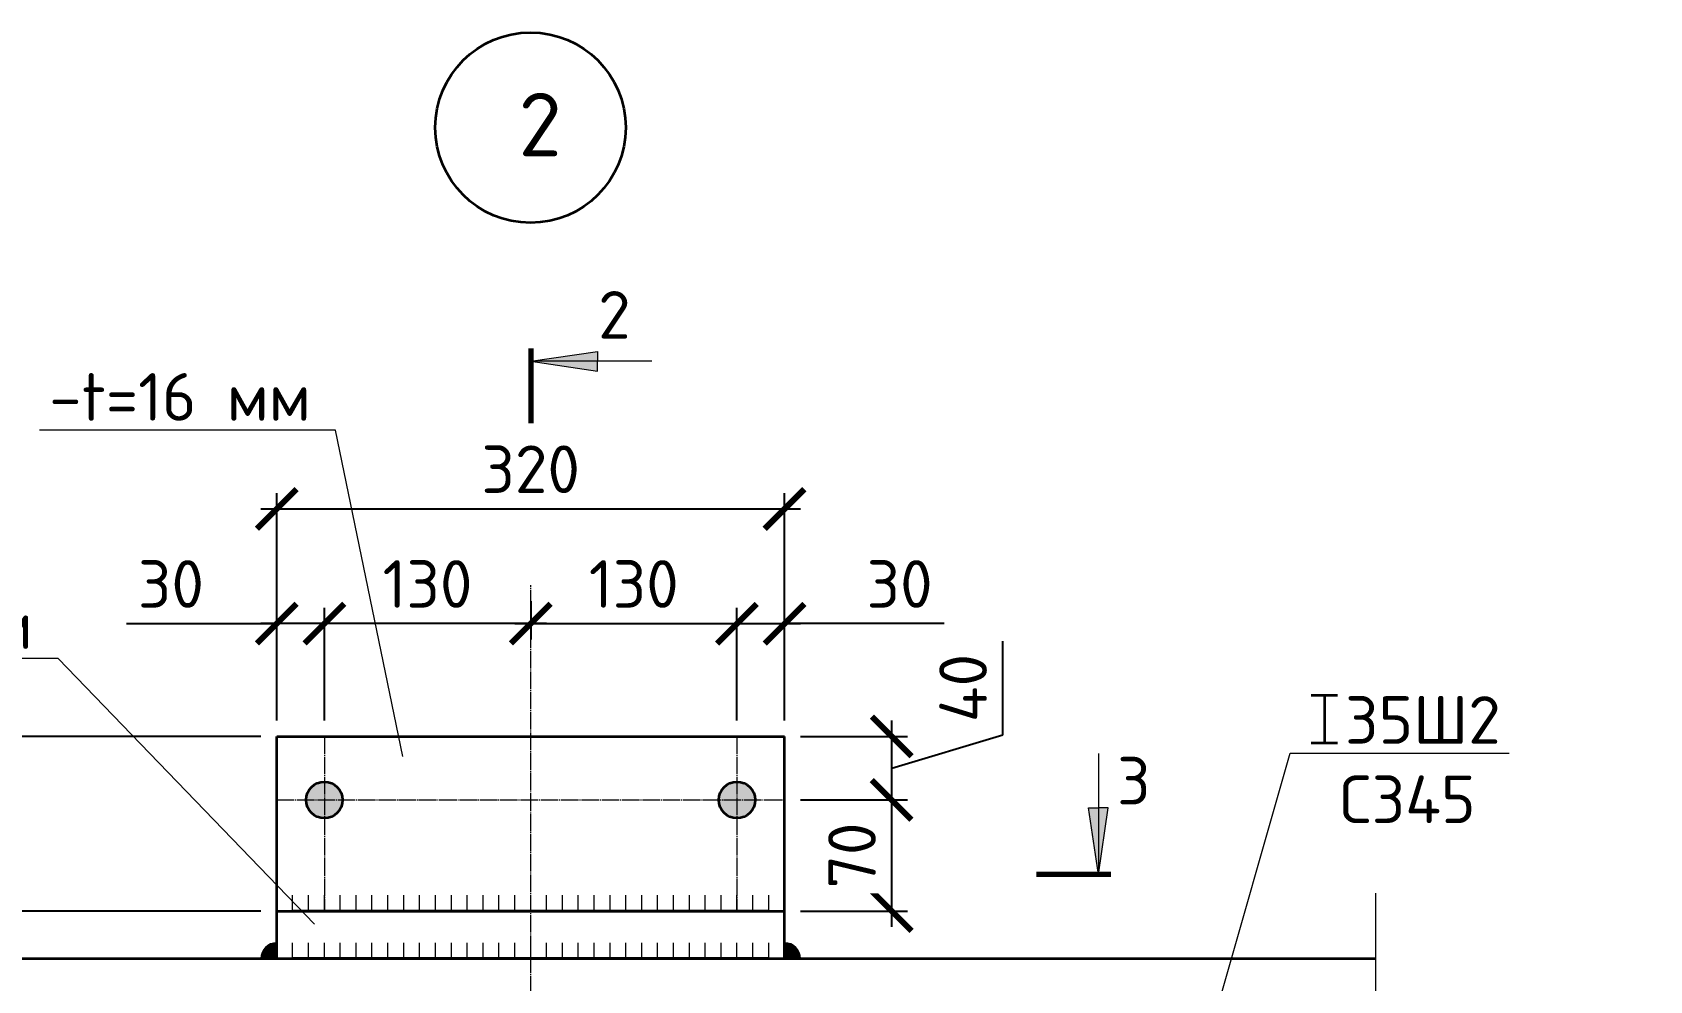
# Model space of a CAD drawing. Header units: millimetres. Extents: x -25910 to 49740, y -35080 to 0.
# Drawn here: x 18230 to 19250, y -11945 to -11347 of the extents above; entities that cross this region are included whole.
import ezdxf
from ezdxf import colors
from ezdxf.entities.mleader import LeaderData, LeaderLine
from ezdxf.math import Vec2, Vec3

# ---------------------------------------------------------------- set-up
doc = ezdxf.new("R2010")
doc.units = ezdxf.units.MM
doc.linetypes.add('JIS_08_11', pattern=[12.8, 11, -0.6, 0.6, -0.6])
for name, color, linetype, lineweight in [('НАДПИСИ', 11, 'Continuous', 13), ('ОСЕВАЯ', 50, 'JIS_08_11', 13), ('ОСНОВНАЯ', 213, 'Continuous', 35)]:
    doc.layers.add(name, color=color, linetype=linetype, lineweight=lineweight)
doc.styles.add('_ОСК', font='isocpeur.ttf', dxfattribs={"height": 3})
doc.styles.add('ОСК', font='isocpeur.ttf')
doc.dimstyles.new('_ОСК', dxfattribs={"dimscale": 25, "dimtxt": 3, "dimasz": 2.5, "dimexe": 1, "dimexo": 1, "dimgap": 1, "dimtad": 3, "dimdec": 0, "dimzin": 1, "dimdsep": 46, "dimtxsty": '_ОСК', "dimblk": 'ARCHTICK', "dimcen": 2, "dimdle": 1, "dimclrt": 256, "dimadec": 0, "dimazin": 0, "dimtfac": 1, "dimtdec": 0, "dimtmove": 1, "dimatfit": 3, "dimfxl": 1, "dimtvp": 2.25, "dimtfill": 1, "dimtolj": 1, "dimtzin": 1, "dimarcsym": 0})

# ---------------------------------------------------------------- blocks, each defined once
blk = doc.blocks.new('_ArchTick')
at = {"color": 0, "linetype": 'ByBlock', "const_width": 0.15}
blk.add_lwpolyline([(-0.5, -0.5), (0.5, 0.5)], dxfattribs=at)
blk = doc.blocks.new('*D488')
at = {"layer": 'Defpoints', "color": 0, "transparency": 16777216}
for p in [(17910.9, -11900.7), (18384.4, -11900.7), (17999.1, -11930.7)]:
    blk.add_point(p, dxfattribs=at)
at = {"layer": 'НАДПИСИ', "color": 0, "lineweight": -2, "transparency": 16777216}
for p, q in [((17839.8, -11899.5), (17839.8, -11843.5)), ((17910.9, -11940.7), (17910.9, -11890.7)), ((17910.9, -11915.7), (17839.8, -11899.5)), ((18374.4, -11900.7), (17900.9, -11900.7)), ((17989.1, -11930.7), (17900.9, -11930.7))]:
    blk.add_line(p, q, dxfattribs=at)
at = {"layer": 'НАДПИСИ', "color": 0, "lineweight": -2, "transparency": 16777216, "xscale": 25, "yscale": 25, "zscale": 25}
for p, rotation in [((17910.9, -11900.7), 90), ((17910.9, -11930.7), 270)]:
    blk.add_blockref('_ArchTick', p, dxfattribs=dict(at, rotation=rotation))
at = {"layer": 'НАДПИСИ', "transparency": 16777216, "insert": (17814.8, -11871.5), "char_height": 30, "attachment_point": 5, "rotation": 90, "style": '_ОСК', "bg_fill": 3, "box_fill_scale": 1.1, "bg_fill_color": 256, "bg_fill_true_color": 13158600, "bg_fill_transparency": 0}
blk.add_mtext('\\A1;30', dxfattribs=at)
blk = doc.blocks.new('*D489')
at = {"layer": 'Defpoints', "color": 0, "transparency": 16777216}
for p in [(17910.9, -11790.7), (18384.4, -11790.7), (17999.1, -11900.7)]:
    blk.add_point(p, dxfattribs=at)
at = {"layer": 'НАДПИСИ', "color": 0, "lineweight": -2, "transparency": 16777216}
for p, q in [((17910.9, -11910.7), (17910.9, -11780.7)), ((18374.4, -11790.7), (17900.9, -11790.7)), ((17989.1, -11900.7), (17900.9, -11900.7))]:
    blk.add_line(p, q, dxfattribs=at)
at = {"layer": 'НАДПИСИ', "color": 0, "lineweight": -2, "transparency": 16777216, "xscale": 25, "yscale": 25, "zscale": 25}
for p, rotation in [((17910.9, -11790.7), 90), ((17910.9, -11900.7), 270)]:
    blk.add_blockref('_ArchTick', p, dxfattribs=dict(at, rotation=rotation))
at = {"layer": 'НАДПИСИ', "transparency": 16777216, "insert": (17885.9, -11845.7), "char_height": 30, "attachment_point": 5, "rotation": 90, "style": '_ОСК', "bg_fill": 3, "box_fill_scale": 1.1, "bg_fill_color": 256, "bg_fill_true_color": 13158600, "bg_fill_transparency": 0}
blk.add_mtext('\\A1;110', dxfattribs=at)
blk = doc.blocks.new('*D490')
at = {"layer": 'Defpoints', "color": 0, "transparency": 16777216}
for p in [(18704.4, -11790.7), (18771.9, -11790.7), (18704.4, -11830.7)]:
    blk.add_point(p, dxfattribs=at)
at = {"layer": 'НАДПИСИ', "color": 0, "lineweight": -2, "transparency": 16777216}
for p, q in [((18841.9, -11789.7), (18841.9, -11730.7)), ((18771.9, -11840.7), (18771.9, -11780.7)), ((18714.4, -11790.7), (18781.9, -11790.7)), ((18771.9, -11810.7), (18841.9, -11789.7)), ((18714.4, -11830.7), (18781.9, -11830.7))]:
    blk.add_line(p, q, dxfattribs=at)
at = {"layer": 'НАДПИСИ', "color": 0, "lineweight": -2, "transparency": 16777216, "xscale": 25, "yscale": 25, "zscale": 25}
for p, rotation in [((18771.9, -11790.7), 90), ((18771.9, -11830.7), 270)]:
    blk.add_blockref('_ArchTick', p, dxfattribs=dict(at, rotation=rotation))
at = {"layer": 'НАДПИСИ', "transparency": 16777216, "insert": (18816.9, -11760.2), "char_height": 30, "attachment_point": 5, "rotation": 90, "style": '_ОСК', "bg_fill": 3, "box_fill_scale": 1.1, "bg_fill_color": 256, "bg_fill_true_color": 13158600, "bg_fill_transparency": 0}
blk.add_mtext('\\A1;40', dxfattribs=at)
blk = doc.blocks.new('*D491')
at = {"layer": 'Defpoints', "color": 0, "transparency": 16777216}
for p in [(18704.4, -11830.7), (18771.9, -11830.7), (18704.4, -11900.7)]:
    blk.add_point(p, dxfattribs=at)
at = {"layer": 'НАДПИСИ', "color": 0, "lineweight": -2, "transparency": 16777216}
for p, q in [((18771.9, -11910.7), (18771.9, -11820.7)), ((18714.4, -11830.7), (18781.9, -11830.7)), ((18714.4, -11900.7), (18781.9, -11900.7))]:
    blk.add_line(p, q, dxfattribs=at)
at = {"layer": 'НАДПИСИ', "color": 0, "lineweight": -2, "transparency": 16777216, "xscale": 25, "yscale": 25, "zscale": 25}
for p, rotation in [((18771.9, -11830.7), 90), ((18771.9, -11900.7), 270)]:
    blk.add_blockref('_ArchTick', p, dxfattribs=dict(at, rotation=rotation))
at = {"layer": 'НАДПИСИ', "transparency": 16777216, "insert": (18746.9, -11865.7), "char_height": 30, "attachment_point": 5, "rotation": 90, "style": '_ОСК', "bg_fill": 3, "box_fill_scale": 1.1, "bg_fill_color": 256, "bg_fill_true_color": 13158600, "bg_fill_transparency": 0}
blk.add_mtext('\\A1;70', dxfattribs=at)
blk = doc.blocks.new('*D492')
at = {"layer": 'Defpoints', "color": 0, "transparency": 16777216}
for p in [(18544.4, -11695.4), (18414.4, -11719.6), (18414.4, -11790.7)]:
    blk.add_point(p, dxfattribs=at)
at = {"layer": 'НАДПИСИ', "color": 0, "lineweight": -2, "transparency": 16777216}
for p, q in [((18414.4, -11780.7), (18414.4, -11709.6)), ((18544.4, -11705.4), (18544.4, -11729.6)), ((18554.4, -11719.6), (18404.4, -11719.6))]:
    blk.add_line(p, q, dxfattribs=at)
at = {"layer": 'НАДПИСИ', "color": 0, "lineweight": -2, "transparency": 16777216, "xscale": 25, "yscale": 25, "zscale": 25, "rotation": 180}
blk.add_blockref('_ArchTick', (18414.4, -11719.6), dxfattribs=at)
at = {"layer": 'НАДПИСИ', "color": 0, "lineweight": -2, "transparency": 16777216, "xscale": 25, "yscale": 25, "zscale": 25}
blk.add_blockref('_ArchTick', (18544.4, -11719.6), dxfattribs=at)
at = {"layer": 'НАДПИСИ', "transparency": 16777216, "insert": (18479.4, -11694.6), "char_height": 30, "attachment_point": 5, "style": '_ОСК', "bg_fill": 3, "box_fill_scale": 1.1, "bg_fill_color": 256, "bg_fill_true_color": 13158600, "bg_fill_transparency": 0}
blk.add_mtext('\\A1;130', dxfattribs=at)
blk = doc.blocks.new('*D493')
at = {"layer": 'Defpoints', "color": 0, "transparency": 16777216}
for p in [(18384.4, -11719.6), (18384.4, -11790.7), (18414.4, -11790.7)]:
    blk.add_point(p, dxfattribs=at)
at = {"layer": 'НАДПИСИ', "color": 0, "lineweight": -2, "transparency": 16777216}
for p, q in [((18384.4, -11780.7), (18384.4, -11709.6)), ((18414.4, -11780.7), (18414.4, -11709.6)), ((18289.7, -11719.6), (18384.4, -11719.6)), ((18424.4, -11719.6), (18374.4, -11719.6))]:
    blk.add_line(p, q, dxfattribs=at)
at = {"layer": 'НАДПИСИ', "color": 0, "lineweight": -2, "transparency": 16777216, "xscale": 25, "yscale": 25, "zscale": 25, "rotation": 180}
blk.add_blockref('_ArchTick', (18384.4, -11719.6), dxfattribs=at)
at = {"layer": 'НАДПИСИ', "color": 0, "lineweight": -2, "transparency": 16777216, "xscale": 25, "yscale": 25, "zscale": 25}
blk.add_blockref('_ArchTick', (18414.4, -11719.6), dxfattribs=at)
at = {"layer": 'НАДПИСИ', "transparency": 16777216, "insert": (18317.7, -11694.6), "char_height": 30, "attachment_point": 5, "style": '_ОСК', "bg_fill": 3, "box_fill_scale": 1.1, "bg_fill_color": 256, "bg_fill_true_color": 13158600, "bg_fill_transparency": 0}
blk.add_mtext('\\A1;30', dxfattribs=at)
blk = doc.blocks.new('*D494')
at = {"layer": 'Defpoints', "color": 0, "transparency": 16777216}
for p in [(18544.4, -11695.4), (18674.4, -11719.6), (18674.4, -11790.7)]:
    blk.add_point(p, dxfattribs=at)
at = {"layer": 'НАДПИСИ', "color": 0, "lineweight": -2, "transparency": 16777216}
for p, q in [((18544.4, -11705.4), (18544.4, -11729.6)), ((18674.4, -11780.7), (18674.4, -11709.6)), ((18534.4, -11719.6), (18684.4, -11719.6))]:
    blk.add_line(p, q, dxfattribs=at)
at = {"layer": 'НАДПИСИ', "color": 0, "lineweight": -2, "transparency": 16777216, "xscale": 25, "yscale": 25, "zscale": 25, "rotation": 180}
blk.add_blockref('_ArchTick', (18544.4, -11719.6), dxfattribs=at)
at = {"layer": 'НАДПИСИ', "color": 0, "lineweight": -2, "transparency": 16777216, "xscale": 25, "yscale": 25, "zscale": 25}
blk.add_blockref('_ArchTick', (18674.4, -11719.6), dxfattribs=at)
at = {"layer": 'НАДПИСИ', "transparency": 16777216, "insert": (18609.4, -11694.6), "char_height": 30, "attachment_point": 5, "style": '_ОСК', "bg_fill": 3, "box_fill_scale": 1.1, "bg_fill_color": 256, "bg_fill_true_color": 13158600, "bg_fill_transparency": 0}
blk.add_mtext('\\A1;130', dxfattribs=at)
blk = doc.blocks.new('*D495')
at = {"layer": 'Defpoints', "color": 0, "transparency": 16777216}
for p in [(18704.4, -11719.6), (18674.4, -11790.7), (18704.4, -11790.7)]:
    blk.add_point(p, dxfattribs=at)
at = {"layer": 'НАДПИСИ', "color": 0, "lineweight": -2, "transparency": 16777216}
for p, q in [((18674.4, -11780.7), (18674.4, -11709.6)), ((18704.4, -11780.7), (18704.4, -11709.6)), ((18664.4, -11719.6), (18714.4, -11719.6)), ((18804.9, -11719.6), (18704.4, -11719.6))]:
    blk.add_line(p, q, dxfattribs=at)
at = {"layer": 'НАДПИСИ', "color": 0, "lineweight": -2, "transparency": 16777216, "xscale": 25, "yscale": 25, "zscale": 25, "rotation": 180}
blk.add_blockref('_ArchTick', (18674.4, -11719.6), dxfattribs=at)
at = {"layer": 'НАДПИСИ', "color": 0, "lineweight": -2, "transparency": 16777216, "xscale": 25, "yscale": 25, "zscale": 25}
blk.add_blockref('_ArchTick', (18704.4, -11719.6), dxfattribs=at)
at = {"layer": 'НАДПИСИ', "transparency": 16777216, "insert": (18776.9, -11694.6), "char_height": 30, "attachment_point": 5, "style": '_ОСК', "bg_fill": 3, "box_fill_scale": 1.1, "bg_fill_color": 256, "bg_fill_true_color": 13158600, "bg_fill_transparency": 0}
blk.add_mtext('\\A1;30', dxfattribs=at)
blk = doc.blocks.new('*D496')
at = {"layer": 'Defpoints', "color": 0, "transparency": 16777216}
for p in [(18704.4, -11647.3), (18384.4, -11790.7), (18704.4, -11790.7)]:
    blk.add_point(p, dxfattribs=at)
at = {"layer": 'НАДПИСИ', "color": 0, "lineweight": -2, "transparency": 16777216}
for p, q in [((18384.4, -11780.7), (18384.4, -11637.3)), ((18704.4, -11780.7), (18704.4, -11637.3)), ((18374.4, -11647.3), (18714.4, -11647.3))]:
    blk.add_line(p, q, dxfattribs=at)
at = {"layer": 'НАДПИСИ', "color": 0, "lineweight": -2, "transparency": 16777216, "xscale": 25, "yscale": 25, "zscale": 25, "rotation": 180}
blk.add_blockref('_ArchTick', (18384.4, -11647.3), dxfattribs=at)
at = {"layer": 'НАДПИСИ', "color": 0, "lineweight": -2, "transparency": 16777216, "xscale": 25, "yscale": 25, "zscale": 25}
blk.add_blockref('_ArchTick', (18704.4, -11647.3), dxfattribs=at)
at = {"layer": 'НАДПИСИ', "transparency": 16777216, "insert": (18544.4, -11622.3), "char_height": 30, "attachment_point": 5, "style": '_ОСК', "bg_fill": 3, "box_fill_scale": 1.1, "bg_fill_color": 256, "bg_fill_true_color": 13158600, "bg_fill_transparency": 0}
blk.add_mtext('\\A1;320', dxfattribs=at)
blk = doc.blocks.new('_None')
blk = doc.blocks.new('A$C6A7E4B16')
at = {"layer": 'ОСНОВНАЯ'}
for p, q in [((0, 30), (16.7, 30)), ((8.4, 30), (8.4, 0)), ((0, 0), (16.7, 0))]:
    blk.add_line(p, q, dxfattribs=at)

msp = doc.modelspace()

# ---------------------------------------------------------------- hatches: boundary and pattern name
at = {"layer": 'НАДПИСИ'}
h = msp.add_hatch(color=256, dxfattribs=at)
h.paths.add_polyline_path([(18544.4, -11554.2), (18586.6, -11554.2), (18586.6, -11548)])
h.paths.add_polyline_path([(18544.4, -11554.2), (18586.6, -11560.5), (18586.6, -11554.2)])
h = msp.add_hatch(color=256, dxfattribs=at)
h.paths.add_polyline_path([(18902.2, -11877.7), (18902.2, -11835.6), (18908.4, -11835.6)])
h.paths.add_polyline_path([(18902.2, -11877.7), (18896, -11835.6), (18902.2, -11835.6)])
h = msp.add_hatch(color=256, dxfattribs=at)
h.dxf.hatch_style = 1
h.paths.add_polyline_path([(18704.4, -11920.7, -0.414214), (18714.4, -11930.7), (18704.4, -11930.7)])
at = {"layer": 'ОСНОВНАЯ'}
h = msp.add_hatch(color=256, dxfattribs=at)
h.dxf.hatch_style = 1
edge = h.paths.add_edge_path()
edge.add_arc((18414.4, -11830.7), 11.5, 450, 540, ccw=False)
edge.add_line((18414.4, -11819.2), (18414.4, -11830.7))
edge.add_line((18414.4, -11830.7), (18402.9, -11830.7))
edge = h.paths.add_edge_path()
edge.add_arc((18414.4, -11830.7), 11.5, 180, 270, ccw=False)
edge.add_line((18402.9, -11830.7), (18414.4, -11830.7))
edge.add_line((18414.4, -11830.7), (18414.4, -11842.2))
edge = h.paths.add_edge_path()
edge.add_arc((18414.4, -11830.7), 11.5, 270, 360, ccw=False)
edge.add_line((18414.4, -11842.2), (18414.4, -11830.7))
edge.add_line((18414.4, -11830.7), (18425.9, -11830.7))
edge = h.paths.add_edge_path()
edge.add_arc((18414.4, -11830.7), 11.5, 360, 450, ccw=False)
edge.add_line((18425.9, -11830.7), (18414.4, -11830.7))
edge.add_line((18414.4, -11830.7), (18414.4, -11819.2))
h = msp.add_hatch(color=256, dxfattribs=at)
h.dxf.hatch_style = 1
edge = h.paths.add_edge_path()
edge.add_arc((18674.4, -11830.7), 11.5, 450, 540, ccw=False)
edge.add_line((18674.4, -11819.2), (18674.4, -11830.7))
edge.add_line((18674.4, -11830.7), (18662.9, -11830.7))
edge = h.paths.add_edge_path()
edge.add_arc((18674.4, -11830.7), 11.5, 180, 270, ccw=False)
edge.add_line((18662.9, -11830.7), (18674.4, -11830.7))
edge.add_line((18674.4, -11830.7), (18674.4, -11842.2))
edge = h.paths.add_edge_path()
edge.add_arc((18674.4, -11830.7), 11.5, 270, 360, ccw=False)
edge.add_line((18674.4, -11842.2), (18674.4, -11830.7))
edge.add_line((18674.4, -11830.7), (18685.9, -11830.7))
edge = h.paths.add_edge_path()
edge.add_arc((18674.4, -11830.7), 11.5, 360, 450, ccw=False)
edge.add_line((18685.9, -11830.7), (18674.4, -11830.7))
edge.add_line((18674.4, -11830.7), (18674.4, -11819.2))

# ---------------------------------------------------------------- linework, layer by layer
at = {"color": 7, "lineweight": 70}
for p, q in [((18544.4, -11546.3), (18544.4, -11593.3)), ((18910.1, -11877.7), (18863.1, -11877.7))]:
    msp.add_line(p, q, dxfattribs=at)
at = {"layer": 'НАДПИСИ'}
for p, q in [((18544.4, -11554.2), (18586.6, -11548)), ((18620.7, -11554.2), (18544.4, -11554.2)), ((18544.4, -11554.2), (18586.6, -11560.5)), ((18586.6, -11548), (18586.6, -11554.2)), ((18586.6, -11560.5), (18586.6, -11554.2)), ((18902.2, -11801.5), (18902.2, -11877.7)), ((18902.2, -11877.7), (18896, -11835.6)), ((18896, -11835.6), (18902.2, -11835.6)), ((18902.2, -11877.7), (18908.4, -11835.6)), ((18908.4, -11835.6), (18902.2, -11835.6)), ((18394.4, -11900.7), (18394.4, -11890.7)), ((18404.4, -11900.7), (18404.4, -11890.7)), ((18414.4, -11900.7), (18414.4, -11890.7)), ((18424.4, -11900.7), (18424.4, -11890.7)), ((18434.4, -11900.7), (18434.4, -11890.7)), ((18444.4, -11900.7), (18444.4, -11890.7)), ((18454.4, -11900.7), (18454.4, -11890.7)), ((18464.4, -11900.7), (18464.4, -11890.7)), ((18474.4, -11900.7), (18474.4, -11890.7)), ((18484.4, -11900.7), (18484.4, -11890.7)), ((18494.4, -11900.7), (18494.4, -11890.7)), ((18504.4, -11900.7), (18504.4, -11890.7)), ((18514.4, -11900.7), (18514.4, -11890.7)), ((18524.4, -11900.7), (18524.4, -11890.7)), ((18534.4, -11900.7), (18534.4, -11890.7)), ((18544.4, -11900.7), (18544.4, -11890.7)), ((18554.4, -11900.7), (18554.4, -11890.7)), ((18564.4, -11900.7), (18564.4, -11890.7)), ((18574.4, -11900.7), (18574.4, -11890.7)), ((18584.4, -11900.7), (18584.4, -11890.7)), ((18594.4, -11900.7), (18594.4, -11890.7)), ((18604.4, -11900.7), (18604.4, -11890.7)), ((18614.4, -11900.7), (18614.4, -11890.7)), ((18624.4, -11900.7), (18624.4, -11890.7)), ((18634.4, -11900.7), (18634.4, -11890.7)), ((18644.4, -11900.7), (18644.4, -11890.7)), ((18654.4, -11900.7), (18654.4, -11890.7)), ((18664.4, -11900.7), (18664.4, -11890.7)), ((18674.4, -11900.7), (18674.4, -11890.7)), ((18684.4, -11900.7), (18684.4, -11890.7)), ((18694.4, -11900.7), (18694.4, -11890.7)), ((19077, -12074.4), (19077, -11889.4)), ((18394.4, -11930.7), (18394.4, -11920.7)), ((18404.4, -11930.7), (18404.4, -11920.7)), ((18414.4, -11930.7), (18414.4, -11920.7)), ((18424.4, -11930.7), (18424.4, -11920.7)), ((18434.4, -11930.7), (18434.4, -11920.7)), ((18444.4, -11930.7), (18444.4, -11920.7)), ((18454.4, -11930.7), (18454.4, -11920.7)), ((18464.4, -11930.7), (18464.4, -11920.7)), ((18474.4, -11930.7), (18474.4, -11920.7)), ((18484.4, -11930.7), (18484.4, -11920.7)), ((18494.4, -11930.7), (18494.4, -11920.7)), ((18504.4, -11930.7), (18504.4, -11920.7)), ((18514.4, -11930.7), (18514.4, -11920.7)), ((18524.4, -11930.7), (18524.4, -11920.7)), ((18534.4, -11930.7), (18534.4, -11920.7)), ((18544.4, -11930.7), (18544.4, -11920.7)), ((18554.4, -11930.7), (18554.4, -11920.7)), ((18564.4, -11930.7), (18564.4, -11920.7)), ((18574.4, -11930.7), (18574.4, -11920.7)), ((18584.4, -11930.7), (18584.4, -11920.7)), ((18594.4, -11930.7), (18594.4, -11920.7)), ((18604.4, -11930.7), (18604.4, -11920.7)), ((18614.4, -11930.7), (18614.4, -11920.7)), ((18624.4, -11930.7), (18624.4, -11920.7)), ((18634.4, -11930.7), (18634.4, -11920.7)), ((18644.4, -11930.7), (18644.4, -11920.7)), ((18654.4, -11930.7), (18654.4, -11920.7)), ((18664.4, -11930.7), (18664.4, -11920.7)), ((18674.4, -11930.7), (18674.4, -11920.7)), ((18684.4, -11930.7), (18684.4, -11920.7)), ((18694.4, -11930.7), (18694.4, -11920.7))]:
    msp.add_line(p, q, dxfattribs=at)
msp.add_arc((18704.4, -11930.7), 10, 0, 90, dxfattribs=at)
at = {"layer": 'ОСЕВАЯ', "linetype": 'JIS_08_11'}
for p, q in [((18544.4, -12323.9), (18544.4, -11695.4)), ((18414.4, -11790.7), (18414.4, -11900.7)), ((18674.4, -11790.7), (18674.4, -11900.7)), ((18384.4, -11830.7), (18704.4, -11830.7))]:
    msp.add_line(p, q, dxfattribs=at)
at = {"layer": 'ОСНОВНАЯ'}
for p, q in [((18384.4, -11930.7), (18384.4, -11790.7)), ((18384.4, -11790.7), (18704.4, -11790.7)), ((18704.4, -11930.7), (18704.4, -11790.7)), ((18384.4, -11900.7), (18704.4, -11900.7)), ((18384.4, -11930.7), (18384.4, -11900.7)), ((18694.4, -11900.7), (18394.4, -11900.7)), ((17999.1, -11930.7), (19077, -11930.7)), ((18694.4, -11930.7), (18394.4, -11930.7))]:
    msp.add_line(p, q, dxfattribs=at)
for centre, radius in [((18544.3, -11407), 60), ((18414.4, -11830.7), 11.5), ((18674.4, -11830.7), 11.5)]:
    msp.add_circle(centre, radius, dxfattribs=at)

# ---------------------------------------------------------------- block references
msp.add_blockref('A$C6A7E4B16', (19036.2, -11794.7))

# ---------------------------------------------------------------- texts
at = {"layer": 'НАДПИСИ', "style": 'ОСК'}
for s, insert, char_height, width, attachment_point in [('2', (18536.7, -11385.1), 40, 41.225, 1), ('2', (18607.4, -11540), 30, 74.751, 9), ('3', (18913.9, -11833.6), 30, 74.751, 7)]:
    msp.add_mtext(s, dxfattribs=dict(at, insert=insert, char_height=char_height, width=width, attachment_point=attachment_point))

# ---------------------------------------------------------------- leaders
at = {"layer": 'НАДПИСИ'}
ml = msp.add_multileader_mtext('Standard', dxfattribs=at)
ml.set_content(' 35Ш2\\PС345', color=256, style='ОСК')
ml.set_leader_properties(color=256, linetype='ByLayer', lineweight=-1)
ml.set_arrow_properties(name='NONE')
ml.build(insert=Vec2(0, 0))
ml.multileader.update_dxf_attribs({"has_dogleg": 0, "text_left_attachment_type": 6, "text_right_attachment_type": 6, "dogleg_length": 0, "arrow_head_size": 15, "scale": 10})
ctx = ml.context
ctx.base_point, ctx.scale, ctx.char_height, ctx.arrow_head_size, ctx.landing_gap_size, ctx.plane_origin = Vec3(19023.1, -11801.3), 10, 30, 15, 20, Vec3(19034.5, -12743.6)
ctx.left_attachment, ctx.right_attachment, ctx.text_align_type = 6, 6, 1
notes = []
notes.append((ctx, [(1, (1, 1, 0), (19023.1, -11801.3), (1, 0), 0, [(3, [(18972.8, -11977)], 0, [])])]))
ctx.mtext.insert, ctx.mtext.alignment, ctx.mtext.flow_direction = Vec3(19097.1, -11765.3), 2, 5
for ctx, leaders in notes:
    for number, flags, end, landing, length, lines in leaders:
        leader = LeaderData()
        leader.index, (leader.has_last_leader_line, leader.has_dogleg_vector, leader.attachment_direction) = number, flags
        leader.last_leader_point, leader.dogleg_vector, leader.dogleg_length = Vec3(end), Vec3(landing), length
        for number, points, colour, breaks in lines:
            line = LeaderLine()
            line.index, line.vertices, line.color, line.breaks = number, Vec3.list(points), colors.encode_raw_color(colour), breaks
            leader.lines.append(line)
        ctx.leaders.append(leader)

# ---------------------------------------------------------------- next in the draw order: dimensions: what is measured, and where the dimension line sits
for base, p1, p2, angle, picture, middle in [((18414.4, -11719.6), (18544.4, -11695.4), (18414.4, -11790.7), 180, '*D492', (18479.4, -11694.6)), ((18771.9, -11790.7), (18704.4, -11830.7), (18704.4, -11790.7), 90, '*D490', (18816.9, -11779.7))]:
    dim = msp.add_linear_dim(base=base, p1=p1, p2=p2, angle=angle, dimstyle='_ОСК', dxfattribs=at)
    dim.commit()
    dim.dimension.update_dxf_attribs({"geometry": picture, "text_midpoint": middle})
dim = msp.add_linear_dim(base=(17910.9, -11900.7), p1=(17999.1, -11930.7), p2=(18384.4, -11900.7), angle=90, dimstyle='_ОСК', dxfattribs=at)
dim.commit()
dim.dimension.update_dxf_attribs({"geometry": '*D488', "text_midpoint": (17839.8, -11889.5), "dimtype": 160})

# ---------------------------------------------------------------- next in the draw order: hatches: boundary and pattern name
h = msp.add_hatch(color=256, dxfattribs=at)
h.dxf.hatch_style = 1
h.paths.add_polyline_path([(18384.4, -11920.7, 0.414214), (18374.4, -11930.7), (18384.4, -11930.7)])

# ---------------------------------------------------------------- next in the draw order: linework, layer by layer
msp.add_arc((18384.4, -11930.7), 10, 90, 180, dxfattribs=at)

# ---------------------------------------------------------------- next in the draw order: dimensions: what is measured, and where the dimension line sits
dim = msp.add_linear_dim(base=(18674.4, -11719.6), p1=(18544.4, -11695.4), p2=(18674.4, -11790.7), dimstyle='_ОСК', dxfattribs=at)
dim.commit()
dim.dimension.update_dxf_attribs({"geometry": '*D494', "text_midpoint": (18609.4, -11694.6)})
for base, p1, p2, picture, middle in [((17910.9, -11790.7), (17999.1, -11900.7), (18384.4, -11790.7), '*D489', (17885.9, -11845.7)), ((18771.9, -11830.7), (18704.4, -11900.7), (18704.4, -11830.7), '*D491', (18746.9, -11865.7))]:
    dim = msp.add_linear_dim(base=base, p1=p1, p2=p2, angle=90, dimstyle='_ОСК', dxfattribs=at)
    dim.commit()
    dim.dimension.update_dxf_attribs({"geometry": picture, "text_midpoint": middle})

# ---------------------------------------------------------------- next in the draw order: dimensions: what is measured, and where the dimension line sits
dim = msp.add_linear_dim(base=(18384.4, -11719.6), p1=(18414.4, -11790.7), p2=(18384.4, -11790.7), angle=180, dimstyle='_ОСК', dxfattribs=at)
dim.commit()
dim.dimension.update_dxf_attribs({"geometry": '*D493', "text_midpoint": (18317.7, -11733.9), "dimtype": 160})
dim = msp.add_linear_dim(base=(18704.4, -11719.6), p1=(18674.4, -11790.7), p2=(18704.4, -11790.7), dimstyle='_ОСК', dxfattribs=at)
dim.commit()
dim.dimension.update_dxf_attribs({"geometry": '*D495', "text_midpoint": (18776.9, -11722.1), "dimtype": 160})

# ---------------------------------------------------------------- next in the draw order: dimensions: what is measured, and where the dimension line sits
dim = msp.add_linear_dim(base=(18704.4, -11647.3), p1=(18384.4, -11790.7), p2=(18704.4, -11790.7), dimstyle='_ОСК', dxfattribs=at)
dim.commit()
dim.dimension.update_dxf_attribs({"geometry": '*D496', "text_midpoint": (18544.4, -11622.3)})

# ---------------------------------------------------------------- next in the draw order: leaders
ml = msp.add_multileader_mtext('Standard', dxfattribs=at)
ml.set_content('{\\H0.6x;1*\\P\\pxqc;зеркально}', color=256, style='ОСК')
ml.set_leader_properties(color=256, linetype='ByLayer', lineweight=-1)
ml.set_arrow_properties(name='NONE')
ml.build(insert=Vec2(0, 0))
ml.multileader.update_dxf_attribs({"has_dogleg": 0, "text_left_attachment_type": 6, "text_right_attachment_type": 6, "dogleg_length": 0, "arrow_head_size": 75, "scale": 50})
ctx = ml.context
ctx.base_point, ctx.scale, ctx.char_height, ctx.arrow_head_size, ctx.landing_gap_size, ctx.plane_origin = Vec3(8971.5, -11660.6), 50, 250, 75, 100, Vec3(13623.3, -13078.6)
ctx.left_attachment, ctx.right_attachment, ctx.text_align_type = 6, 6, 1
notes = []
notes.append((ctx, [(1, (1, 1, 0), (8971.5, -11660.6), (1, 0), 0, [(2, [(8704.5, -12181)], 0, [])])]))
ctx.mtext.insert, ctx.mtext.width, ctx.mtext.defined_height, ctx.mtext.alignment, ctx.mtext.flow_direction = Vec3(9532.8, -11365.6), 1412.849, 273.1, 2, 5
ml = msp.add_multileader_mtext('Standard', dxfattribs=at)
ml.set_content(' {\\H0.6x;2}', color=256, style='ОСК')
ml.set_leader_properties(color=256, linetype='ByLayer', lineweight=-1)
ml.set_arrow_properties(name='NONE')
ml.build(insert=Vec2(0, 0))
ml.multileader.update_dxf_attribs({"has_dogleg": 0, "text_left_attachment_type": 6, "text_right_attachment_type": 6, "dogleg_length": 0, "arrow_head_size": 75, "scale": 50})
ctx = ml.context
ctx.base_point, ctx.scale, ctx.char_height, ctx.arrow_head_size, ctx.landing_gap_size, ctx.plane_origin = Vec3(4223.8, -11691.1), 50, 250, 75, 100, Vec3(-152.5, -12892)
ctx.left_attachment, ctx.right_attachment, ctx.text_align_type = 6, 6, 1
notes.append((ctx, [(0, (1, 1, 0), (4663.8, -11691.1), (-1, 0), 0, [(2, [(4816.8, -12026.6)], 0, [])])]))
ctx.mtext.insert, ctx.mtext.width, ctx.mtext.defined_height, ctx.mtext.alignment, ctx.mtext.flow_direction = Vec3(4443.8, -11411.1), 814.469, 273.1, 2, 5
ml = msp.add_multileader_mtext('Standard', dxfattribs=at)
ml.set_content('-t=16 мм', color=256, style='ОСК')
ml.set_leader_properties(color=256, linetype='ByLayer', lineweight=-1)
ml.set_arrow_properties(name='NONE')
ml.build(insert=Vec2(0, 0))
ml.multileader.update_dxf_attribs({"has_dogleg": 0, "text_left_attachment_type": 6, "text_right_attachment_type": 6, "dogleg_length": 0, "arrow_head_size": 15, "scale": 10})
ctx = ml.context
ctx.base_point, ctx.scale, ctx.char_height, ctx.arrow_head_size, ctx.landing_gap_size, ctx.plane_origin = Vec3(18225.4, -11597.7), 10, 30, 15, 20, Vec3(18137.8, -12578.1)
ctx.left_attachment, ctx.right_attachment, ctx.text_align_type = 6, 6, 1
notes.append((ctx, [(0, (1, 1, 0), (18421.4, -11597.7), (-1, 0), 0, [(3, [(18463.9, -11803.3)], 0, [])])]))
ctx.mtext.insert, ctx.mtext.alignment, ctx.mtext.flow_direction = Vec3(18323.4, -11561.7), 2, 5
ml = msp.add_multileader_mtext('Standard', dxfattribs=at)
ml.set_content('-t=30 мм', color=256, style='ОСК')
ml.set_leader_properties(color=256, linetype='ByLayer', lineweight=-1)
ml.set_arrow_properties(name='NONE')
ml.build(insert=Vec2(0, 0))
ml.multileader.update_dxf_attribs({"has_dogleg": 0, "text_left_attachment_type": 6, "text_right_attachment_type": 6, "dogleg_length": 0, "arrow_head_size": 15, "scale": 10})
ctx = ml.context
ctx.base_point, ctx.scale, ctx.char_height, ctx.arrow_head_size, ctx.landing_gap_size, ctx.plane_origin = Vec3(18044.7, -11741.5), 10, 30, 15, 20, Vec3(18082, -12683.8)
ctx.left_attachment, ctx.right_attachment, ctx.text_align_type = 6, 6, 1
notes.append((ctx, [(0, (1, 1, 0), (18246.7, -11741.5), (-1, 0), 0, [(3, [(18408.1, -11909)], 0, [])])]))
ctx.mtext.insert, ctx.mtext.alignment, ctx.mtext.flow_direction = Vec3(18145.7, -11705.5), 2, 5
ml = msp.add_multileader_mtext('Standard', dxfattribs=at)
ml.set_content(' {\\H0.6x;1}', color=256, style='ОСК')
ml.set_leader_properties(color=256, linetype='ByLayer', lineweight=-1)
ml.set_arrow_properties(name='NONE')
ml.build(insert=Vec2(0, 0))
ml.multileader.update_dxf_attribs({"has_dogleg": 0, "text_left_attachment_type": 6, "text_right_attachment_type": 6, "dogleg_length": 0, "arrow_head_size": 75, "scale": 50})
ctx = ml.context
ctx.base_point, ctx.scale, ctx.char_height, ctx.arrow_head_size, ctx.landing_gap_size, ctx.plane_origin = Vec3(851.3, -12010), 50, 250, 75, 100, Vec3(-3467.1, -13078.6)
ctx.left_attachment, ctx.right_attachment, ctx.text_align_type = 6, 6, 1
notes.append((ctx, [(0, (1, 1, 0), (1261.3, -12010), (-1, 0), 0, [(2, [(1421.2, -12214.9)], 0, [])])]))
ctx.mtext.insert, ctx.mtext.width, ctx.mtext.defined_height, ctx.mtext.alignment, ctx.mtext.flow_direction = Vec3(1056.3, -11730), 814.469, 273.1, 2, 5
for ctx, leaders in notes:
    for number, flags, end, landing, length, lines in leaders:
        leader = LeaderData()
        leader.index, (leader.has_last_leader_line, leader.has_dogleg_vector, leader.attachment_direction) = number, flags
        leader.last_leader_point, leader.dogleg_vector, leader.dogleg_length = Vec3(end), Vec3(landing), length
        for number, points, colour, breaks in lines:
            line = LeaderLine()
            line.index, line.vertices, line.color, line.breaks = number, Vec3.list(points), colors.encode_raw_color(colour), breaks
            leader.lines.append(line)
        ctx.leaders.append(leader)

doc.saveas('drawing.dxf')
